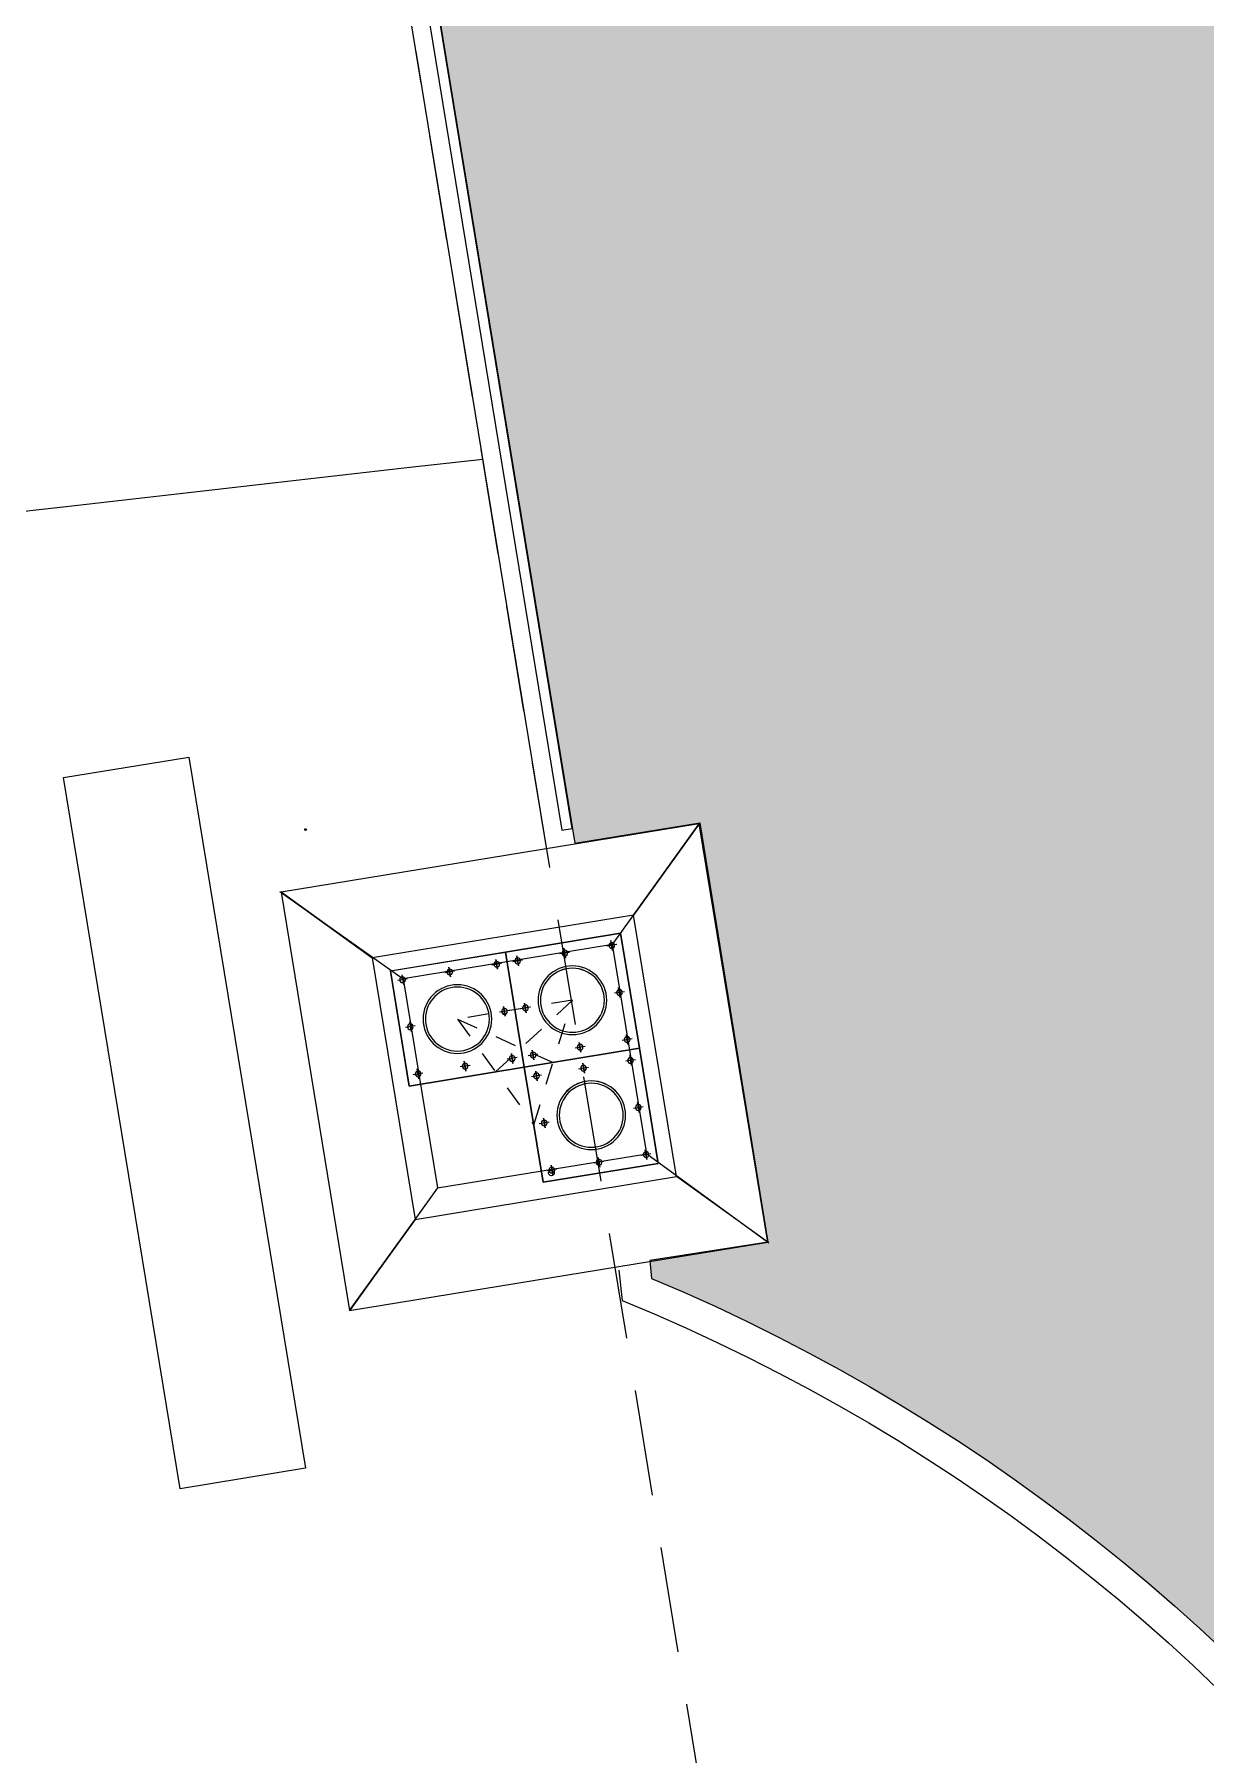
# Model space of a CAD drawing. Header units: metres. Extents: x 2 to 659295185, y -28 to 1124222152.
# Drawn here: x 655623.34 to 655628.87, y 1126454.82 to 1126462.93 of the extents above; entities that cross this region are included whole.
import ezdxf

# ---------------------------------------------------------------- set-up
doc = ezdxf.new("R2010")
doc.units = ezdxf.units.M
doc.header["$MEASUREMENT"] = 0
for name, pattern in [('CCSM_C1_CUERPO EL$0$DASHED', [0.75, 0.5, -0.25]), ('CCSM_XREF ESTRUCTURA15$0$DASHED', [0.75, 0.5, -0.25]), ('CCSM_XREF ESTRUCTURA15$0$DASHED2', [0.375, 0.25, -0.125]), ('CCSM_XREF ESTRUCTURA15$0$MITTE', [2, 1.25, -0.25, 0.25, -0.25]), ('DASHDOT', [1, 0.5, -0.25, 0, -0.25])]:
    doc.linetypes.add(name, pattern=pattern)
doc.layers.get('0').update_dxf_attribs({"linetype": 'CONTINUOUS'})
for name, color, linetype in [('CCSM_C1_CUERPO CK$0$A-VISTA 4', 8, 'CONTINUOUS'), ('CCSM_C1_CUERPO D.dwg 19-03-12$0$A-PEDESTAL', 4, 'CONTINUOUS'), ('CCSM_C1_CUERPO D.dwg 19-03-12$0$A-PISO2', 251, 'CONTINUOUS'), ('CCSM_C1_CUERPO D.dwg 19-03-12$0$islas', 7, 'CONTINUOUS'), ('CCSM_C1_CUERPO EL$0$A-PROYECCIONES', 5, 'CCSM_C1_CUERPO EL$0$DASHED'), ('CCSM_XREF ESTRUCTURA15$0$A_PLANCHAS BASE', 57, 'CONTINUOUS'), ('CCSM_XREF ESTRUCTURA15$0$A_PROYECCION', 8, 'CCSM_XREF ESTRUCTURA15$0$DASHED2'), ('CCSM_XREF ESTRUCTURA15$0$ESTRUCTURA EXISTENTE', 115, 'CONTINUOUS'), ('CCSM_XREF ESTRUCTURA15$0$PROYECCION DE TECHO', 212, 'CONTINUOUS'), ('CCSM_XREF ESTRUCTURA15$0$PS_MIDLINE', 1, 'CCSM_XREF ESTRUCTURA15$0$MITTE'), ('CCSM_XREF ESTRUCTURA15$0$PS_SOLID', 2, 'CONTINUOUS'), ('CCSM_XREF ESTRUCTURA15$0$txt100', 2, 'CONTINUOUS'), ('CESTOS DE BASURA', 1, 'CONTINUOUS')]:
    doc.layers.add(name, color=color, linetype=linetype)
doc.layers.add('CCSM_C1_CUERPO D.dwg 19-03-12$0$VEGETACIÓN', color=7, linetype='CONTINUOUS', true_color=0x428500)
doc.layers.add('LOCALES ASIGNADOS', color=41, linetype='DASHDOT', lineweight=0)
doc.layers.add('PTO SONORO', color=74, linetype='CONTINUOUS', lineweight=50)
pattern_1 = [(329.308451238, (-1.74908, -4.25296), (0.0412171804, -0.54709132384), [0.05715, -0.62865]), (274.30845124, (-1.7491, -4.25296), (0.5485208358, 0.19704611346), [0.04572, -0.50292]), (19.75945124, (-1.74564, -4.29855), (0.5897357616, -0.35004758223), [0.04857, -0.53427]), (325.49265124, (-1.5987, -4.2283), (0.00707447526, -0.8229292713), [0.085725, -0.942975]), (15.94405124, (-1.5981, -4.2969), (0.8477022361, -0.58277140046), [0.072855, -0.801405]), (270.49245124, (-1.5987, -4.2283), (0.8477011195, -0.5827727124), [0.06858, -0.75438]), (300.308451238, (-1.62395, -4.30967), (-0.2291857787, -0.49847933902), [0.05715, -0.62865]), (245.30845124, (-1.62395, -4.30967), (0.57527698422, -0.09358776406), [0.04572, -0.50292]), (350.75985124, (-1.64305, -4.3512), (0.3460922171, -0.59206566832), [0.04857, -0.53427]), (316.808451238, (-1.74908, -4.25296), (0.251823560087, 0.031886379613), [0, -0.496824, 0, -0.51054, 0, -0.504825]), (286.808451238, (-1.74908, -4.25296), (0.32900826904, -0.149206878947), [0, -0.291084, 0, -0.485394, 0, -0.192405]), (246.808451238, (-1.77656, -4.08527), (0.048835163688, -0.40419522367), [0, -0.1905, 0, -0.59436, 0, -0.78867]), (236.808451238, (-1.7889, -4.01008), (0.14715442583, -0.426197633), [0, -0.24765, 0, -0.394716, 0, -0.56007])]

# ---------------------------------------------------------------- blocks, each defined once
blk = doc.blocks.new('CCSM_XREF ESTRUCTURA15$0$baric')
at = {"layer": 'CCSM_XREF ESTRUCTURA15$0$A_PROYECCION'}
for p, q in [((0, 0), (550, 0)), ((275, -550), (0, 0)), ((0, 0), (412.5, -275)), ((550, 0), (137.5, -275)), ((550, 0), (275, -550))]:
    blk.add_line(p, q, dxfattribs=at)
blk = doc.blocks.new('CCSM_XREF ESTRUCTURA15$0$COLUMNAS D')
at = {"layer": 'CCSM_XREF ESTRUCTURA15$0$A_PLANCHAS BASE'}
for p, q in [((655627.8542, 1126462.9463), (655626.7687, 1126462.7683)), ((655627.9432, 1126462.4035), (655627.8542, 1126462.9463)), ((655627.3115, 1126462.8573), (655627.4004, 1126462.3145)), ((655626.7687, 1126462.7683), (655626.8577, 1126462.2256)), ((655627.9432, 1126462.4035), (655627.4004, 1126462.3145)), ((655628.0321, 1126461.8607), (655627.9432, 1126462.4035)), ((655626.8577, 1126462.2256), (655627.4004, 1126462.3145)), ((655627.4004, 1126462.3145), (655627.4894, 1126461.7718)), ((655627.4894, 1126461.7718), (655628.0321, 1126461.8607))]:
    blk.add_line(p, q, dxfattribs=at)
at = {"layer": 'CCSM_XREF ESTRUCTURA15$0$A_PLANCHAS BASE', "extrusion": (0, 0, -1)}
for centre in [(-655627.813, 1126462.8888), (-655627.0482, 1126462.7635), (-655627.2702, 1126462.7999), (-655627.3689, 1126462.816), (-655627.8494, 1126462.6668), (-655627.4053, 1126462.594), (-655627.3066, 1126462.5778), (-655627.8857, 1126462.4448), (-655627.343, 1126462.3558), (-655627.4417, 1126462.372), (-655627.6637, 1126462.4084), (-655627.9019, 1126462.3461), (-655626.8989, 1126462.283), (-655627.1209, 1126462.3194), (-655627.4578, 1126462.2733), (-655627.6799, 1126462.3097), (-655627.9383, 1126462.124), (-655627.4942, 1126462.0512), (-655627.9747, 1126461.902), (-655627.5306, 1126461.8292)]:
    blk.add_circle(centre, 0.0135, dxfattribs=at)
at = {"layer": 'CCSM_XREF ESTRUCTURA15$0$A_PROYECCION'}
for p, q in [((655627.8361, 1126462.8926), (655627.7898, 1126462.885)), ((655627.8168, 1126462.8656), (655627.8092, 1126462.912)), ((655627.0714, 1126462.7673), (655627.025, 1126462.7597)), ((655627.052, 1126462.7403), (655627.0444, 1126462.7867)), ((655627.2934, 1126462.8037), (655627.247, 1126462.7961)), ((655627.274, 1126462.7767), (655627.2664, 1126462.8231)), ((655627.3921, 1126462.8198), (655627.3457, 1126462.8122)), ((655627.3727, 1126462.7928), (655627.3651, 1126462.8392)), ((655627.8532, 1126462.6436), (655627.8455, 1126462.69)), ((655627.3104, 1126462.5546), (655627.3028, 1126462.601)), ((655627.4091, 1126462.5708), (655627.4015, 1126462.6172)), ((655627.8725, 1126462.6706), (655627.8262, 1126462.663)), ((655627.3298, 1126462.5816), (655627.2834, 1126462.574)), ((655627.4285, 1126462.5978), (655627.3821, 1126462.5902)), ((655627.9089, 1126462.4486), (655627.8626, 1126462.4409)), ((655627.8895, 1126462.4216), (655627.8819, 1126462.4679)), ((655627.3662, 1126462.3596), (655627.3198, 1126462.352)), ((655627.3468, 1126462.3326), (655627.3392, 1126462.379)), ((655627.4649, 1126462.3758), (655627.4185, 1126462.3682)), ((655627.4455, 1126462.3488), (655627.4379, 1126462.3952)), ((655627.6869, 1126462.4122), (655627.6405, 1126462.4046)), ((655627.6675, 1126462.3852), (655627.6599, 1126462.4315)), ((655627.9057, 1126462.3229), (655627.8981, 1126462.3693)), ((655626.9221, 1126462.2868), (655626.8757, 1126462.2792)), ((655626.9027, 1126462.2598), (655626.8951, 1126462.3062)), ((655627.1441, 1126462.3232), (655627.0978, 1126462.3156)), ((655627.1248, 1126462.2962), (655627.1171, 1126462.3426)), ((655627.481, 1126462.2771), (655627.4347, 1126462.2695)), ((655627.4616, 1126462.2501), (655627.454, 1126462.2965)), ((655627.7031, 1126462.3135), (655627.6567, 1126462.3059)), ((655627.6837, 1126462.2865), (655627.6761, 1126462.3329)), ((655627.9251, 1126462.3499), (655627.8787, 1126462.3423)), ((655627.9615, 1126462.1278), (655627.9151, 1126462.1202)), ((655627.9421, 1126462.1008), (655627.9345, 1126462.1472)), ((655627.5174, 1126462.055), (655627.471, 1126462.0474)), ((655627.498, 1126462.0281), (655627.4904, 1126462.0744)), ((655627.9979, 1126461.9058), (655627.9515, 1126461.8982)), ((655627.9785, 1126461.8788), (655627.9709, 1126461.9252)), ((655627.5538, 1126461.833), (655627.5074, 1126461.8254)), ((655627.5344, 1126461.806), (655627.5268, 1126461.8524))]:
    blk.add_line(p, q, dxfattribs=at)
at = {"layer": 'CCSM_XREF ESTRUCTURA15$0$PS_SOLID', "extrusion": (0, 0, -1)}
for centre, radius in [((-655627.6273, 1126462.6304), 0.1619), ((-655627.6273, 1126462.6304), 0.1619), ((-655627.6273, 1126462.6304), 0.1509), ((-655627.6273, 1126462.6304), 0.1509), ((-655627.0846, 1126462.5414), 0.1619), ((-655627.0846, 1126462.5414), 0.1509), ((-655627.7163, 1126462.0876), 0.1619), ((-655627.7163, 1126462.0876), 0.1509)]:
    blk.add_circle(centre, radius, dxfattribs=at)
at = {"layer": 'CCSM_XREF ESTRUCTURA15$0$A_PROYECCION', "extrusion": (0, 0, -1), "xscale": 0.00099999999997894, "yscale": 0.00099999999997894, "zscale": -0.0009999999999789392, "rotation": 350.6915487423701}
blk.add_blockref('CCSM_XREF ESTRUCTURA15$0$baric', (-655627.6273, 1126462.6304), dxfattribs=at)

msp = doc.modelspace()

# ---------------------------------------------------------------- hatches: boundary and pattern name
at = {"layer": 'CCSM_C1_CUERPO D.dwg 19-03-12$0$VEGETACIÓN', "lineweight": 5}
h = msp.add_hatch(dxfattribs=at)
h.set_pattern_fill('AR-CONC', color=256, scale=0.003, style=0)
h.set_pattern_definition(pattern_1)
edge = h.paths.add_edge_path()
edge.add_line((655631.3766, 1126426.2662), (655636.7773, 1126427.4745))
edge.add_line((655636.7773, 1126427.4745), (655630.3748, 1126466.5361))
edge.add_line((655630.3748, 1126466.5361), (655624.8693, 1126465.9567))
edge.add_line((655624.8693, 1126465.9567), (655624.9113, 1126465.7006))
edge.add_line((655624.9113, 1126465.7006), (655624.8126, 1126465.6844))
edge.add_line((655624.8126, 1126465.6844), (655625.889, 1126459.1177))
edge.add_line((655625.889, 1126459.1177), (655626.4796, 1126459.2146))
edge.add_line((655626.4796, 1126459.2146), (655626.7999, 1126457.2365))
edge.add_line((655626.7999, 1126457.2365), (655626.2432, 1126457.1491))
edge.add_line((655626.2432, 1126457.1491), (655626.2521, 1126457.0651))
edge.add_arc((655622.7715, 1126448.7623), 9.0029, 1.64019, 67.2566, ccw=False)
edge.add_arc((655617.5094, 1126449.2351), 14.263, 323.00991, 359.13576, ccw=False)
edge.add_arc((655533.9247, 1126331.6339), 144.5887, 47.020585, 48.937825, ccw=False)
edge.add_arc((655629.9883, 1126435.569), 3.1137, -13.45437, 36.35564, ccw=False)
edge.add_arc((655630.6285, 1126435.623), 2.5117, 279.03476, 341.94542, ccw=False)
edge.add_line((655631.0229, 1126433.1424), (655630.1706, 1126433.0027))
edge.add_line((655630.1706, 1126433.0027), (655631.2409, 1126426.4732))
edge.add_line((655631.2409, 1126426.4732), (655631.3393, 1126426.4936))
edge.add_line((655631.3393, 1126426.4936), (655631.3766, 1126426.2662))
h = msp.add_hatch(dxfattribs=at)
h.set_pattern_fill('AR-CONC', color=256, scale=0.003, style=0)
h.set_pattern_definition(pattern_1)
edge = h.paths.add_edge_path()
edge.add_line((655631.3766, 1126426.2662), (655636.7773, 1126427.4745))
edge.add_line((655636.7773, 1126427.4745), (655630.3748, 1126466.5361))
edge.add_line((655630.3748, 1126466.5361), (655624.8693, 1126465.9567))
edge.add_line((655624.8693, 1126465.9567), (655624.9113, 1126465.7006))
edge.add_line((655624.9113, 1126465.7006), (655624.8126, 1126465.6844))
edge.add_line((655624.8126, 1126465.6844), (655625.889, 1126459.1177))
edge.add_line((655625.889, 1126459.1177), (655626.4796, 1126459.2146))
edge.add_line((655626.4796, 1126459.2146), (655626.7999, 1126457.2365))
edge.add_line((655626.7999, 1126457.2365), (655626.2432, 1126457.1491))
edge.add_line((655626.2432, 1126457.1491), (655626.2521, 1126457.0651))
edge.add_arc((655622.7715, 1126448.7623), 9.0029, 1.64019, 67.2566, ccw=False)
edge.add_arc((655617.5094, 1126449.2351), 14.263, 323.00991, 359.13576, ccw=False)
edge.add_arc((655533.9247, 1126331.6339), 144.5887, 47.020585, 48.937825, ccw=False)
edge.add_arc((655629.9883, 1126435.569), 3.1137, -13.45437, 36.35564, ccw=False)
edge.add_arc((655630.6285, 1126435.623), 2.5117, 279.03476, 341.94542, ccw=False)
edge.add_line((655631.0229, 1126433.1424), (655630.1706, 1126433.0027))
edge.add_line((655630.1706, 1126433.0027), (655631.2409, 1126426.4732))
edge.add_line((655631.2409, 1126426.4732), (655631.3393, 1126426.4936))
edge.add_line((655631.3393, 1126426.4936), (655631.3766, 1126426.2662))
at = {"layer": 'LOCALES ASIGNADOS'}
h = msp.add_hatch(color=256, dxfattribs=at)
edge = h.paths.add_edge_path()
edge.add_arc((219491.1056, 1054914.3756), 441878.9229, 9.308049718, 9.309563548, ccw=False)
edge.add_line((655551.8097, 1126384.9626), (655564.5398, 1126387.0492))
edge.add_line((655564.5398, 1126387.0492), (655562.5867, 1126398.9652))
edge.add_line((655562.5867, 1126398.9652), (655552.3922, 1126397.2942))
edge.add_line((655552.3922, 1126397.2942), (655552.4569, 1126396.8995))
edge.add_line((655552.4569, 1126396.8995), (655549.9212, 1126396.4839))

# ---------------------------------------------------------------- linework, layer by layer
msp.add_lwpolyline([(655624.7633, 1126465.6764), (655625.8281, 1126459.1797)])
msp.add_lwpolyline([(655624.7633, 1126465.6764), (655625.8281, 1126459.1797)])
at = {"layer": 'CCSM_C1_CUERPO CK$0$A-VISTA 4', "lineweight": 5}
msp.add_arc((655759.3677, 1125272.1548), 1196.2927, 96.4271394, 100.4991478, dxfattribs=at)
at = {"layer": 'CCSM_C1_CUERPO D.dwg 19-03-12$0$A-PEDESTAL', "lineweight": 5}
for p, q in [((655626.0671, 1126458.6402), (655626.4796, 1126459.2145)), ((655626.0671, 1126458.6402), (655626.4796, 1126459.2145)), ((655624.497, 1126458.8908), (655625.0802, 1126458.4785)), ((655626.2288, 1126457.6534), (655626.8057, 1126457.2324)), ((655625.242, 1126457.4916), (655624.8294, 1126456.9173)), ((655625.242, 1126457.4916), (655624.8294, 1126456.9173)), ((655625.242, 1126457.4916), (655624.8294, 1126456.9173))]:
    msp.add_line(p, q, dxfattribs=at)
msp.add_lwpolyline([(655626.8, 1126457.2364), (655626.4765, 1126459.2101), (655624.504, 1126458.8868), (655624.8263, 1126456.9129), (655626.8, 1126457.2364), (655626.3693, 1126457.5458), (655626.1671, 1126458.7794), (655626.4765, 1126459.2101), (655626.1671, 1126458.7794), (655624.9336, 1126458.5772), (655624.504, 1126458.8868), (655624.9336, 1126458.5772), (655625.1357, 1126457.3437), (655624.8263, 1126456.9129), (655625.1357, 1126457.3437), (655626.3693, 1126457.5458)], dxfattribs=at)
msp.add_lwpolyline([(655626.0671, 1126458.6402), (655625.0802, 1126458.4785), (655625.242, 1126457.4916), (655626.2288, 1126457.6534)], close=True, dxfattribs=at)
msp.add_lwpolyline([(655626.0671, 1126458.6402), (655625.0802, 1126458.4785), (655625.242, 1126457.4916), (655626.2288, 1126457.6534)], close=True, dxfattribs=at)
at = {"layer": 'CCSM_C1_CUERPO D.dwg 19-03-12$0$A-PISO2', "lineweight": 5}
msp.add_lwpolyline([(655625.1397, 1126462.8539), (655625.744, 1126459.1659), (655625.744, 1126459.1659), (655625.744, 1126459.1659)], dxfattribs=at)
msp.add_lwpolyline([(655625.1397, 1126462.8539), (655625.744, 1126459.1659), (655625.744, 1126459.1659), (655625.744, 1126459.1659)], dxfattribs=at)
at = {"layer": 'CCSM_C1_CUERPO D.dwg 19-03-12$0$islas', "lineweight": 5}
msp.add_lwpolyline([(655624.7633, 1126465.6764), (655625.8281, 1126459.1797), (655625.8775, 1126459.1878), (655624.8126, 1126465.6844)], close=True, dxfattribs=at)
at = {"layer": 'CCSM_C1_CUERPO D.dwg 19-03-12$0$VEGETACIÓN', "color": 7, "lineweight": 5}
for points in [[(655636.7773, 1126427.4745), (655630.3748, 1126466.5361), (655624.8693, 1126465.9567), (655624.9113, 1126465.7006), (655624.8126, 1126465.6844), (655625.889, 1126459.1177), (655626.4796, 1126459.2146), (655626.7999, 1126457.2365), (655626.2432, 1126457.1491), (655626.2521, 1126457.0651, -0.294394), (655631.7707, 1126449.02)], [(655626.0971, 1126457.1045), (655626.1123, 1126456.9606, -0.29701), (655631.6207, 1126449.0189, -0.161426), (655628.6973, 1126440.6325, -0.008584), (655632.3833, 1126437.3147, -0.219067), (655632.8721, 1126434.8853, -0.280962), (655630.999, 1126433.2905), (655630.732, 1126433.2467)]]:
    msp.add_lwpolyline(points, format="xyb", dxfattribs=at)
at = {"layer": 'CCSM_C1_CUERPO EL$0$A-PROYECCIONES', "lineweight": 5}
msp.add_lwpolyline([(655418.2129, 1126420.7692, -0.00621), (655448.1361, 1126429.2504, -0.009224), (655497.973, 1126441.5898, -0.005832), (655529.2922, 1126448.1525), (655528.7944, 1126451.1899, -0.019472), (655624.9805, 1126465.907, -0.070715)], format="xyb", dxfattribs=at)
at = {"layer": 'CCSM_XREF ESTRUCTURA15$0$ESTRUCTURA EXISTENTE', "color": 2, "lineweight": 5}
msp.add_circle((655625.7791, 1126457.5624), 0.0133, dxfattribs=at)
at = {"layer": 'CCSM_XREF ESTRUCTURA15$0$PROYECCION DE TECHO', "color": 8, "linetype": 'CCSM_XREF ESTRUCTURA15$0$DASHED', "lineweight": 5}
msp.add_lwpolyline([(655630.7448, 1126428.6583), (655624.0389, 1126469.5701)], dxfattribs=at)
at = {"layer": 'CCSM_XREF ESTRUCTURA15$0$PS_MIDLINE', "color": 8, "lineweight": 5}
for p, q in [((655625.838, 1126458.6227, 4.525), (655625.8456, 1126458.5763, 4.525)), ((655626.0871, 1126458.6397, 4.525), (655626.0407, 1126458.6321, 4.525)), ((655626.0601, 1126458.6591, 4.525), (655626.0677, 1126458.6127, 4.525)), ((655625.5443, 1126458.5507, 4.525), (655625.4979, 1126458.5431, 4.525)), ((655625.5173, 1126458.5701, 4.525), (655625.5249, 1126458.5237, 4.525)), ((655625.643, 1126458.5669, 4.525), (655625.5966, 1126458.5593, 4.525)), ((655625.616, 1126458.5863, 4.525), (655625.6236, 1126458.5399, 4.525)), ((655625.865, 1126458.6033, 4.525), (655625.8187, 1126458.5957, 4.525)), ((655625.1002, 1126458.4779, 4.525), (655625.0539, 1126458.4703, 4.525)), ((655625.0732, 1126458.4973, 4.525), (655625.0809, 1126458.4509, 4.525)), ((655625.3223, 1126458.5143, 4.525), (655625.2759, 1126458.5067, 4.525)), ((655625.2953, 1126458.5337, 4.525), (655625.3029, 1126458.4873, 4.525)), ((655626.1235, 1126458.4176, 4.525), (655626.0771, 1126458.41, 4.525)), ((655626.0965, 1126458.437, 4.525), (655626.1041, 1126458.3906, 4.525)), ((655625.5807, 1126458.3287, 4.525), (655625.5343, 1126458.3211, 4.525)), ((655625.5537, 1126458.3481, 4.525), (655625.5613, 1126458.3017, 4.525)), ((655625.6794, 1126458.3448, 4.525), (655625.633, 1126458.3372, 4.525)), ((655625.6524, 1126458.3642, 4.525), (655625.66, 1126458.3178, 4.525)), ((655625.1366, 1126458.2559, 4.525), (655625.0903, 1126458.2483, 4.525)), ((655625.1096, 1126458.2753, 4.525), (655625.1172, 1126458.2289, 4.525)), ((655625.6888, 1126458.1422, 4.525), (655625.6964, 1126458.0958, 4.525)), ((655625.9378, 1126458.1592, 4.525), (655625.8914, 1126458.1516, 4.525)), ((655625.9108, 1126458.1786, 4.525), (655625.9184, 1126458.1322, 4.525)), ((655626.1599, 1126458.1956, 4.525), (655626.1135, 1126458.188, 4.525)), ((655626.1329, 1126458.215, 4.525), (655626.1405, 1126458.1686, 4.525)), ((655625.3951, 1126458.0702, 4.525), (655625.3487, 1126458.0626, 4.525)), ((655625.3681, 1126458.0896, 4.525), (655625.3757, 1126458.0432, 4.525)), ((655625.6171, 1126458.1066, 4.525), (655625.5707, 1126458.099, 4.525)), ((655625.5901, 1126458.126, 4.525), (655625.5977, 1126458.0796, 4.525)), ((655625.7158, 1126458.1228, 4.525), (655625.6694, 1126458.1152, 4.525)), ((655625.954, 1126458.0605, 4.525), (655625.9076, 1126458.0529, 4.525)), ((655625.927, 1126458.0799, 4.525), (655625.9346, 1126458.0335, 4.525)), ((655626.176, 1126458.0969, 4.525), (655626.1297, 1126458.0893, 4.525)), ((655626.149, 1126458.1163, 4.525), (655626.1566, 1126458.0699, 4.525)), ((655625.173, 1126458.0338, 4.525), (655625.1266, 1126458.0262, 4.525)), ((655625.146, 1126458.0532, 4.525), (655625.1536, 1126458.0068, 4.525)), ((655625.732, 1126458.0241, 4.525), (655625.6856, 1126458.0165, 4.525)), ((655625.705, 1126458.0435, 4.525), (655625.7126, 1126457.9971, 4.525)), ((655626.1854, 1126457.8943, 4.525), (655626.193, 1126457.8479, 4.525)), ((655625.7414, 1126457.8215, 4.525), (655625.749, 1126457.7751, 4.525)), ((655626.2124, 1126457.8749, 4.525), (655626.166, 1126457.8673, 4.525)), ((655625.7684, 1126457.8021, 4.525), (655625.722, 1126457.7945, 4.525)), ((655626.2488, 1126457.6528, 4.525), (655626.2024, 1126457.6452, 4.525)), ((655626.2218, 1126457.6722, 4.525), (655626.2294, 1126457.6258, 4.525)), ((655625.8047, 1126457.58, 4.525), (655625.7584, 1126457.5724, 4.525)), ((655625.7778, 1126457.5994, 4.525), (655625.7854, 1126457.5531, 4.525)), ((655626.0268, 1126457.6164, 4.525), (655625.9804, 1126457.6088, 4.525)), ((655625.9998, 1126457.6358, 4.525), (655626.0074, 1126457.5894, 4.525))]:
    msp.add_line(p, q, dxfattribs=at)
at = {"layer": 'CCSM_XREF ESTRUCTURA15$0$PS_SOLID', "color": 8, "lineweight": 5}
for p, q in [((655625.5624, 1126458.6043), (655626.1051, 1126458.6933)), ((655626.1051, 1126458.6933), (655626.1941, 1126458.1505)), ((655625.0196, 1126458.5154), (655625.5624, 1126458.6043)), ((655625.6513, 1126458.0616), (655625.5624, 1126458.6043)), ((655625.5624, 1126458.6043), (655625.6513, 1126458.0616)), ((655625.1086, 1126457.9726), (655625.0196, 1126458.5154)), ((655626.1941, 1126458.1505), (655625.6513, 1126458.0616)), ((655625.6513, 1126458.0616), (655626.1941, 1126458.1505)), ((655626.1941, 1126458.1505), (655626.2831, 1126457.6078)), ((655625.6513, 1126458.0616), (655625.1086, 1126457.9726)), ((655625.7403, 1126457.5188), (655625.6513, 1126458.0616)), ((655626.2831, 1126457.6078), (655625.7403, 1126457.5188))]:
    msp.add_line(p, q, dxfattribs=at)
at = {"layer": 'CCSM_XREF ESTRUCTURA15$0$PS_SOLID', "color": 8, "lineweight": 5, "extrusion": (0, 0, -1)}
for centre, radius in [((-655626.0639, 1126458.6359), 0.0135), ((-655625.5211, 1126458.5469), 0.0135), ((-655625.6198, 1126458.5631), 0.0135), ((-655625.8418, 1126458.5995), 0.0135), ((-655625.077, 1126458.4741), 0.0135), ((-655625.2991, 1126458.5105), 0.0135), ((-655625.8782, 1126458.3774), 0.162), ((-655625.8782, 1126458.3774), 0.151), ((-655625.3355, 1126458.2885), 0.162), ((-655625.3355, 1126458.2885), 0.151), ((-655626.1003, 1126458.4138), 0.0135), ((-655625.5575, 1126458.3249), 0.0135), ((-655625.6562, 1126458.341), 0.0135), ((-655625.1134, 1126458.2521), 0.0135), ((-655625.9146, 1126458.1554), 0.0135), ((-655626.1367, 1126458.1918), 0.0135), ((-655625.3719, 1126458.0664), 0.0135), ((-655625.5939, 1126458.1028), 0.0135), ((-655625.6926, 1126458.119), 0.0135), ((-655625.9308, 1126458.0567), 0.0135), ((-655626.1528, 1126458.0931), 0.0135), ((-655625.1498, 1126458.03), 0.0135), ((-655625.7088, 1126458.0203), 0.0135), ((-655625.9672, 1126457.8347), 0.162), ((-655625.9672, 1126457.8347), 0.151), ((-655625.7452, 1126457.7983), 0.0135), ((-655626.1892, 1126457.8711), 0.0135), ((-655626.2256, 1126457.649), 0.0135), ((-655625.7816, 1126457.5762), 0.0135), ((-655626.0036, 1126457.6126), 0.0135)]:
    msp.add_circle(centre, radius, dxfattribs=at)
at = {"layer": 'CESTOS DE BASURA'}
msp.add_lwpolyline([(655624.0688, 1126459.5248), (655624.6188, 1126456.1696), (655624.0267, 1126456.0725), (655623.4767, 1126459.4277), (655624.0688, 1126459.5248)], dxfattribs=at)
msp.add_lwpolyline([(655624.0688, 1126459.5248), (655624.6188, 1126456.1696), (655624.0267, 1126456.0725), (655623.4767, 1126459.4277), (655624.0688, 1126459.5248)], dxfattribs=at)
at = {"layer": 'PTO SONORO', "lineweight": 5}
msp.add_circle((655624.6191, 1126459.1825), 0.004, dxfattribs=at)

# ---------------------------------------------------------------- block references
at = {"color": 30, "lineweight": 5}
msp.add_blockref('CCSM_XREF ESTRUCTURA15$0$COLUMNAS D', (-1.7491, -4.253), dxfattribs=at)
at = {"layer": 'CCSM_XREF ESTRUCTURA15$0$txt100', "color": 8, "lineweight": 5, "extrusion": (0, 0, -1), "xscale": 0.001000000117253543, "yscale": 0.001000000117253543, "zscale": -0.001, "rotation": 350.6915405064135}
msp.add_blockref('CCSM_XREF ESTRUCTURA15$0$baric', (-655625.8782, 1126458.3774), dxfattribs=at)

doc.saveas('drawing.dxf')
